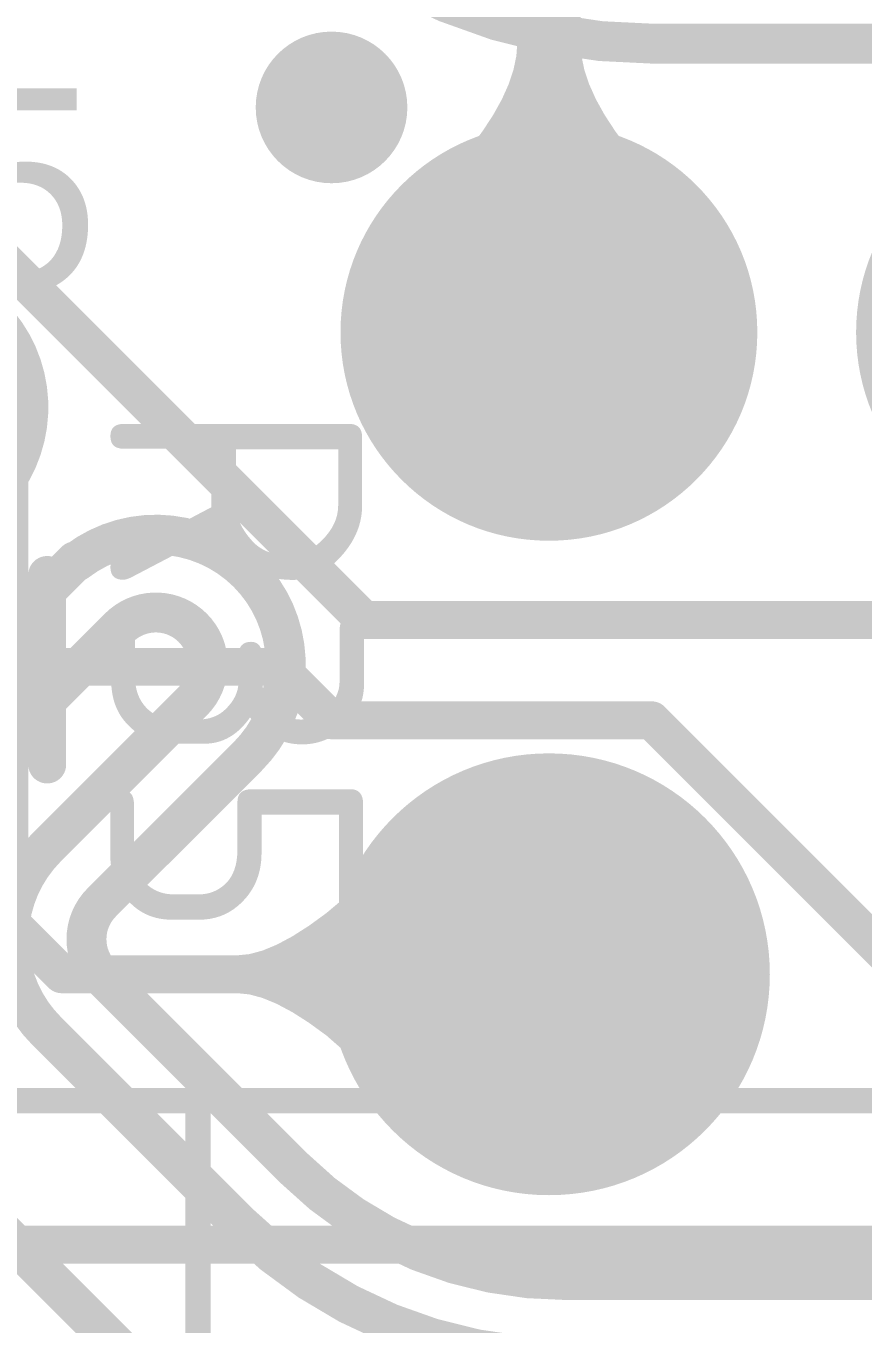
# Model space of a CAD drawing. Header units: inches. Extents: x -0.1 to 94.8, y -0.8 to 67.1.
# Drawn here: x 55.79 to 59.1, y 33.39 to 38.52 of the extents above; entities that cross this region are included whole.
import ezdxf

# ---------------------------------------------------------------- set-up
doc = ezdxf.new("R2010")
doc.units = ezdxf.units.IN
for name, color, linetype in [('Assembly Notes', 56, 'Continuous'), ('Board Layer Stack Bottom Solder', 6, 'Continuous'), ('Bottom Layer', 5, 'Continuous'), ('Layer 1', 76, 'Continuous'), ('Layer 2', 16, 'Continuous'), ('Mechanical 20', 56, 'Continuous'), ('Multi-Layer', 9, 'Continuous'), ('Pad Holes', 156, 'Continuous'), ('Top Layer', 1, 'Continuous'), ('Top Overlay', 2, 'Continuous'), ('Top Paste', 8, 'Continuous'), ('Top Solder', 216, 'Continuous'), ('Via Holes', 16, 'Continuous')]:
    doc.layers.add(name, color=color, linetype=linetype)
doc.styles.add('Arial', font='', dxfattribs={"height": 0.2})
doc.styles.add('GOST type B', font='', dxfattribs={"height": 0.2})
doc.styles.get('Arial').set_extended_font_data('Arial')
doc.styles.get('GOST type B').set_extended_font_data('GOST type B')

# ---------------------------------------------------------------- blocks, each defined once
blk = doc.blocks.new('JK00136NL_B_54')
at = {"layer": 'Mechanical 20'}
for points in [[(17.51000054, 10.24199882, 0.0999998, 0.0999998, 0), (17.51000054, -10.24199882, 0.0999998, 0.0999998, 0)], [(-17.51000054, -10.24199882, 0.0999998, 0.0999998, 0), (17.51000054, -10.24199882, 0.0999998, 0.0999998, 0)]]:
    blk.add_lwpolyline(points, format="xyseb", dxfattribs=at)
blk.add_lwpolyline([(17.48500186, -10.24199882, 0.0499999, 0.0499999, 1), (17.53499922, -10.24199882, 0.0499999, 0.0499999, 1)], format="xyseb", close=True, dxfattribs=at)
blk.add_lwpolyline([(17.48500186, -10.24199882, 0.0499999, 0.0499999, 1), (17.53499922, -10.24199882, 0.0499999, 0.0499999, 1)], format="xyseb", close=True, dxfattribs=at)
blk = doc.blocks.new('JK00136NL_B_55')
at = {"layer": 'Mechanical 20'}
blk.add_lwpolyline([(17.51000054, 10.24199882, 0.0999998, 0.0999998, 0), (17.51000054, -10.24199882, 0.0999998, 0.0999998, 0)], format="xyseb", dxfattribs=at)
blk = doc.blocks.new('JK00136NL_B_56')
at = {"layer": 'Board Layer Stack Bottom Solder'}
h = blk.add_hatch(color=6, dxfattribs=at)
edge = h.paths.add_edge_path()
edge.add_arc((12.200001, -4.07999946), 0.8245983, 0, 360)
h = blk.add_hatch(color=6, dxfattribs=at)
edge = h.paths.add_edge_path()
edge.add_arc((14.740001, -6.120000459999999), 0.8741003599999999, 0, 360)
h = blk.add_hatch(color=6, dxfattribs=at)
edge = h.paths.add_edge_path()
edge.add_arc((12.200001, -6.120000459999999), 0.8245983, 0, 360)
at = {"layer": 'Bottom Layer'}
h = blk.add_hatch(color=5, dxfattribs=at)
edge = h.paths.add_edge_path()
edge.add_arc((14.740001, -6.120000459999999), 0.77250036, 0, 360)
h = blk.add_hatch(color=5, dxfattribs=at)
edge = h.paths.add_edge_path()
edge.add_arc((12.200001, -6.120000459999999), 0.7229983, 0, 360)
at = {"layer": 'Layer 1'}
h = blk.add_hatch(color=76, dxfattribs=at)
edge = h.paths.add_edge_path()
edge.add_arc((14.740001, -6.120000459999999), 0.77250036, 0, 360)
h = blk.add_hatch(color=76, dxfattribs=at)
edge = h.paths.add_edge_path()
edge.add_arc((12.200001, -6.120000459999999), 0.7229983, 0, 360)
at = {"layer": 'Layer 2'}
h = blk.add_hatch(color=16, dxfattribs=at)
edge = h.paths.add_edge_path()
edge.add_arc((14.740001, -6.120000459999999), 0.77250036, 0, 360)
h = blk.add_hatch(color=16, dxfattribs=at)
edge = h.paths.add_edge_path()
edge.add_arc((12.200001, -6.120000459999999), 0.7229983, 0, 360)
at = {"layer": 'Multi-Layer'}
h = blk.add_hatch(color=9, dxfattribs=at)
edge = h.paths.add_edge_path()
edge.add_arc((14.740001, -6.120000459999999), 0.77250036, 0, 360)
h = blk.add_hatch(color=9, dxfattribs=at)
edge = h.paths.add_edge_path()
edge.add_arc((12.200001, -6.120000459999999), 0.7229983, 0, 360)
at = {"layer": 'Pad Holes'}
h = blk.add_hatch(color=7, dxfattribs=at)
edge = h.paths.add_edge_path()
edge.add_arc((14.740001, -6.120000459999999), 0.51500024, 0, 360)
h = blk.add_hatch(color=7, dxfattribs=at)
edge = h.paths.add_edge_path()
edge.add_arc((12.200001, -6.120000459999999), 0.44500038, 0, 360)
at = {"layer": 'Top Layer'}
h = blk.add_hatch(color=1, dxfattribs=at)
edge = h.paths.add_edge_path()
edge.add_arc((14.740001, -6.120000459999999), 0.77250036, 0, 360)
h = blk.add_hatch(color=1, dxfattribs=at)
edge = h.paths.add_edge_path()
edge.add_arc((12.200001, -6.120000459999999), 0.7229983, 0, 360)
at = {"layer": 'Top Solder'}
h = blk.add_hatch(color=216, dxfattribs=at)
edge = h.paths.add_edge_path()
edge.add_arc((12.200001, -4.07999946), 0.8245983, 0, 360)
h = blk.add_hatch(color=216, dxfattribs=at)
edge = h.paths.add_edge_path()
edge.add_arc((14.740001, -6.120000459999999), 0.8741003599999999, 0, 360)
h = blk.add_hatch(color=216, dxfattribs=at)
edge = h.paths.add_edge_path()
edge.add_arc((12.200001, -6.120000459999999), 0.8245983, 0, 360)
blk = doc.blocks.new('0402R_68')
at = {"layer": 'Top Layer'}
for points in [[(-0.9144990599999999, -0.30499939), (-0.9144990599999999, 0.3049993899999999), (-0.27949906, 0.30499939), (-0.2794990599999999, -0.3049993899999999)], [(0.27949906, -0.30499939), (0.2794990599999999, 0.3049993899999999), (0.9144990599999999, 0.30499939), (0.9144990599999999, -0.3049993899999999)]]:
    blk.add_hatch(color=1, dxfattribs=at).paths.add_polyline_path(points)
at = {"layer": 'Top Paste'}
for points in [[(-0.9144990599999999, -0.30499939), (-0.9144990599999999, 0.3049993899999999), (-0.27949906, 0.30499939), (-0.2794990599999999, -0.3049993899999999)], [(0.27949906, -0.30499939), (0.2794990599999999, 0.3049993899999999), (0.9144990599999999, 0.30499939), (0.9144990599999999, -0.3049993899999999)]]:
    blk.add_hatch(color=8, dxfattribs=at).paths.add_polyline_path(points)
at = {"layer": 'Top Solder'}
for points in [[(-1.01609906, -0.4065993900000001), (-1.01609906, 0.4065993899999999), (-0.1778990600000001, 0.4065993900000001), (-0.1778990599999999, -0.4065993899999999)], [(0.1778990600000001, -0.4065993900000001), (0.1778990599999999, 0.4065993899999999), (1.01609906, 0.4065993900000001), (1.01609906, -0.4065993899999999)]]:
    blk.add_hatch(color=216, dxfattribs=at).paths.add_polyline_path(points)
at = {"layer": 'Assembly Notes'}
for points in [[(-1.00000054, -0.3999992, 0.1499997, 0.1499997, 0), (-1.00000054, 0.3999992, 0.1499997, 0.1499997, 0)], [(1.00000054, 0.3999992, 0.1499997, 0.1499997, 0), (-1.00000054, 0.3999992, 0.1499997, 0.1499997, 0)], [(1.00000054, -0.3999992, 0.1499997, 0.1499997, 0), (1.00000054, 0.3999992, 0.1499997, 0.1499997, 0)], [(1.00000054, -0.3999992, 0.1499997, 0.1499997, 0), (-1.00000054, -0.3999992, 0.1499997, 0.1499997, 0)]]:
    blk.add_lwpolyline(points, format="xyseb", dxfattribs=at)
for points in [[(-1.0375011, 0.3999992, 0.07499858, 0.07499858, 1), (-0.96249998, 0.3999992, 0.07499858, 0.07499858, 1)], [(-1.0375011, 0.3999992, 0.07499858, 0.07499858, 1), (-0.96249998, 0.3999992, 0.07499858, 0.07499858, 1)], [(0.96249998, 0.3999992, 0.07499858, 0.07499858, 1), (1.0375011, 0.3999992, 0.07499858, 0.07499858, 1)], [(0.96249998, 0.3999992, 0.07499858, 0.07499858, 1), (1.0375011, 0.3999992, 0.07499858, 0.07499858, 1)], [(-1.0375011, -0.3999992, 0.07499858, 0.07499858, 1), (-0.96249998, -0.3999992, 0.07499858, 0.07499858, 1)], [(-1.0375011, -0.3999992, 0.07499858, 0.07499858, 1), (-0.96249998, -0.3999992, 0.07499858, 0.07499858, 1)], [(0.96249998, -0.3999992, 0.07499858, 0.07499858, 1), (1.0375011, -0.3999992, 0.07499858, 0.07499858, 1)], [(0.96249998, -0.3999992, 0.07499858, 0.07499858, 1), (1.0375011, -0.3999992, 0.07499858, 0.07499858, 1)]]:
    blk.add_lwpolyline(points, format="xyseb", close=True, dxfattribs=at)
at = {"layer": 'Top Overlay'}
for points in [[(0.37500052, 0.5499989, 0.1499997, 0.1499997, 0), (-0.37500052, 0.5499989, 0.1499997, 0.1499997, 0)], [(0.37500052, -0.5499989, 0.1499997, 0.1499997, 0), (-0.37500052, -0.5499989, 0.1499997, 0.1499997, 0)]]:
    blk.add_lwpolyline(points, format="xyseb", dxfattribs=at)
for points in [[(-0.41250108, 0.5499989, 0.07499858, 0.07499858, 1), (-0.33749996, 0.5499989, 0.07499858, 0.07499858, 1)], [(0.33749996, 0.5499989, 0.07499858, 0.07499858, 1), (0.41250108, 0.5499989, 0.07499858, 0.07499858, 1)], [(-0.41250108, -0.5499989, 0.07499858, 0.07499858, 1), (-0.33749996, -0.5499989, 0.07499858, 0.07499858, 1)], [(0.33749996, -0.5499989, 0.07499858, 0.07499858, 1), (0.41250108, -0.5499989, 0.07499858, 0.07499858, 1)]]:
    blk.add_lwpolyline(points, format="xyseb", close=True, dxfattribs=at)
at = {"layer": 'Assembly Notes', "style": 'GOST type B'}
blk.add_text('R35', height=1.00000054, dxfattribs=at).set_placement((-1.07499912, 0.8000009399999999))

msp = doc.modelspace()

# ---------------------------------------------------------------- hatches: boundary and pattern name
at = {"layer": 'Bottom Layer'}
h = msp.add_hatch(color=5, dxfattribs=at)
edge = h.paths.add_edge_path()
edge.add_arc((56.99994442, 38.1999744), 0.2999994, 0, 360)
at = {"layer": 'Layer 1'}
h = msp.add_hatch(color=76, dxfattribs=at)
edge = h.paths.add_edge_path()
edge.add_arc((56.99994442, 38.1999744), 0.2999994, 0, 360)
at = {"layer": 'Layer 2'}
h = msp.add_hatch(color=16, dxfattribs=at)
edge = h.paths.add_edge_path()
edge.add_arc((56.99994442, 38.1999744), 0.2999994, 0, 360)
msp.add_hatch(color=16, dxfattribs=at).paths.add_polyline_path([(57.98499705999999, 38.45590988), (57.9888096, 38.40353), (58.00024213999999, 38.34879554), (58.01929722, 38.29171411999999), (58.04597484, 38.23228066), (58.08027246, 38.1704977), (58.12219515999999, 38.1063627), (58.17173785999999, 38.0398782), (58.22890309999999, 37.9710442), (58.36609866, 37.82632516), (57.35389849999999, 37.82632516), (57.42630882, 37.89985815999999), (57.5482593, 38.0398782), (57.59780199999999, 38.1063627), (57.6397247, 38.1704977), (57.67402232, 38.23228066), (57.70069993999999, 38.29171411999999), (57.71975502, 38.34879554), (57.73118756, 38.40353), (57.7350001, 38.45590988)])
at = {"layer": 'Top Layer'}
h = msp.add_hatch(color=1, dxfattribs=at)
edge = h.paths.add_edge_path()
edge.add_arc((56.99994442, 38.1999744), 0.2999994, 0, 360)
msp.add_hatch(color=1, dxfattribs=at).paths.add_polyline_path([(56.62764646, 34.84499761999999), (56.67480155999999, 34.84965598), (56.72660232, 34.86362852), (56.78305128, 34.88691524), (56.84414589999999, 34.91951868), (56.90989125999999, 34.9614363), (56.98028228, 35.0126681), (57.13500638, 35.14307932), (57.219342, 35.2222562), (57.30832328, 35.3107498), (57.30832328, 34.22924828), (57.219342, 34.31774188), (56.98028228, 34.52732998), (56.90989125999999, 34.57856178), (56.84414589999999, 34.6204794), (56.78305128, 34.65308284), (56.72660232, 34.67636956), (56.67480155999999, 34.6903421), (56.62764646, 34.69500046)])
at = {"layer": 'Via Holes'}
h = msp.add_hatch(color=7, dxfattribs=at)
edge = h.paths.add_edge_path()
edge.add_arc((56.99994442, 38.1999744), 0.1499997, 0, 360)

# ---------------------------------------------------------------- linework, layer by layer
at = {"layer": 'Bottom Layer'}
for points in [[(58.27535208, 38.45200082, 0.1580007, 0.1580007, -0.1986702904370285), (56.75987124, 39.07890584, 0.1580007, 0.1580007, 0)], [(58.27535208, 38.45200336, 0.1580007, 0.1580007, 0), (64.59775752, 38.45200336, 0.1580007, 0.1580007, 0)], [(55.650003, 37.37721252, 0.1580007, 0.1580007, -0.4142145857993091), (55.650003, 36.65029246, 0.1580007, 0.1580007, 0)], [(55.99289792, 36.40407502, 0.1580007, 0.1580007, -0.3756614286967664), (56.66824835999999, 36.35896716, 0.1580007, 0.1580007, 0)], [(53.01781624, 36.4327567, 0.1580007, 0.1580007, 0), (56.51930022, 32.93127272, 0.1580007, 0.1580007, 0)], [(55.09771556, 35.51535188, 0.1580007, 0.1580007, 0), (55.9864387, 36.40407502, 0.1580007, 0.1580007, 0)], [(55.9864387, 36.40407502, 0.1580007, 0.1580007, 0), (55.99289792, 36.40407502, 0.1580007, 0.1580007, 0)], [(56.66824835999999, 36.35896716, 0.1580007, 0.1580007, -0.4142145857993091), (56.66824835999999, 35.6320471, 0.1580007, 0.1580007, 0)], [(56.15912568, 36.14116724, 0.1580007, 0.1580007, -0.4142161160012036), (56.45045352, 36.14116978, 0.1580007, 0.1580007, 0)], [(55.3155104, 35.29755703999999, 0.1580007, 0.1580007, 0), (56.15845766, 36.1405043, 0.1580007, 0.1580007, 0)], [(56.15912568, 36.14116724, 0.1580007, 0.1580007, -0.001527768005772593), (56.15845766, 36.1405043, 0.1580007, 0.1580007, 0)], [(56.45045352, 36.14116978, 0.1580007, 0.1580007, -0.4142135623730951), (56.45045097999999, 35.84984448, 0.1580007, 0.1580007, 0)], [(55.87288038, 35.27227134, 0.1580007, 0.1580007, 0), (56.45045097999999, 35.84984194, 0.1580007, 0.1580007, 0)], [(56.45045097999999, 35.84984194, 0.1580007, 0.1580007, 0), (56.45045097999999, 35.84984448, 0.1580007, 0.1580007, 0)], [(56.09067521999999, 35.0544765, 0.1580007, 0.1580007, 0), (56.66824582, 35.6320471, 0.1580007, 0.1580007, 0)], [(56.66824582, 35.6320471, 0.1580007, 0.1580007, 0), (56.66824835999999, 35.6320471, 0.1580007, 0.1580007, 0)], [(55.87370588, 34.54452832, 0.1580007, 0.1580007, -0.4148799684951575), (55.87288038, 35.27227134, 0.1580007, 0.1580007, 0)], [(56.09067521999999, 34.76314866, 0.1580007, 0.1580007, -0.4142135623730951), (56.09067521999999, 35.0544765, 0.1580007, 0.1580007, 0)], [(56.09067521999999, 34.76314866, 0.1580007, 0.1580007, 0), (56.45476136, 34.39906252, 0.1580007, 0.1580007, 0)], [(55.87370588, 34.54452578, 0.1580007, 0.1580007, 0), (56.23696652, 34.18126513999999, 0.1580007, 0.1580007, 0)], [(56.45476136, 34.39906252, 0.1580007, 0.1580007, 0), (56.57441314, 34.27941074, 0.1580007, 0.1580007, 0)], [(56.57441314, 34.27941328, 0.1580007, 0.1580007, 0), (56.84910144, 34.00472498, 0.1580007, 0.1580007, 0)], [(56.23696652, 34.18126768, 0.1580007, 0.1580007, 0), (56.23696906, 34.18126768, 0.1580007, 0.1580007, 0)], [(56.23696906, 34.18126768, 0.1580007, 0.1580007, 0), (56.35661829999999, 34.06161844, 0.1580007, 0.1580007, 0)], [(56.35661576, 34.0616159, 0.1580007, 0.1580007, 0), (56.35661829999999, 34.06161844, 0.1580007, 0.1580007, 0)], [(56.35661829999999, 34.0616159, 0.1580007, 0.1580007, 0), (56.63129643999999, 33.78693776, 0.1580007, 0.1580007, 0)], [(56.8490989, 34.00472244, 0.1580007, 0.1580007, 0), (56.84910398, 34.00472244, 0.1580007, 0.1580007, 0)], [(56.84910398, 34.00472244, 0.1580007, 0.1580007, 0), (56.85113344, 34.00269298, 0.1580007, 0.1580007, 0)], [(56.85232723999999, 34.00151696, 0.1580007, 0.1580007, -0.002651458589354275), (56.85113344, 34.00269298, 0.1580007, 0.1580007, 0)], [(57.92789532, 33.56000146, 0.1580007, 0.1580007, -0.1980057912230879), (56.85232723999999, 34.00151696, 0.1580007, 0.1580007, 0)], [(56.63129643999999, 33.78693776, 0.1580007, 0.1580007, 0), (56.63131422, 33.78693776, 0.1580007, 0.1580007, 0)], [(56.63135994, 33.7868895, 0.1580007, 0.1580007, -0.0001078780041023194), (56.63131168, 33.78693522, 0.1580007, 0.1580007, 0)], [(56.6313574, 33.78688696, 0.1580007, 0.1580007, 0), (56.63348084, 33.78476606, 0.1580007, 0.1580007, 0)], [(56.63615799999999, 33.78211938, 0.1580007, 0.1580007, -0.002019610605242755), (56.63348337999999, 33.7847686, 0.1580007, 0.1580007, 0)], [(57.92789532, 33.25200106, 0.1580007, 0.1580007, -0.1978345975849588), (56.63615799999999, 33.78211938, 0.1580007, 0.1580007, 0)], [(57.92789532, 33.55999892, 0.1580007, 0.1580007, 0), (62.66090083999999, 33.55999892, 0.1580007, 0.1580007, 0)]]:
    msp.add_lwpolyline(points, format="xyseb", dxfattribs=at)
for points in [[(58.23585254, 38.45200336, 0.07899908, 0.07899908, 1), (58.31485162, 38.45200336, 0.07899908, 0.07899908, 1)], [(58.23585254, 38.45200082, 0.07899908, 0.07899908, 1), (58.31485162, 38.45200082, 0.07899908, 0.07899908, 1)], [(55.94693916, 36.40407502, 0.07899908, 0.07899908, 1), (56.02593824, 36.40407502, 0.07899908, 0.07899908, 1)], [(55.94693916, 36.40407502, 0.07899908, 0.07899908, 1), (56.02593824, 36.40407502, 0.07899908, 0.07899908, 1)], [(55.95339838, 36.40407502, 0.07899908, 0.07899908, 1), (56.03239746, 36.40407502, 0.07899908, 0.07899908, 1)], [(55.95339838, 36.40407502, 0.07899908, 0.07899908, 1), (56.03239746, 36.40407502, 0.07899908, 0.07899908, 1)], [(56.62874881999999, 36.35896716, 0.07899908, 0.07899908, 1), (56.70774789999999, 36.35896716, 0.07899908, 0.07899908, 1)], [(56.62874881999999, 36.35896716, 0.07899908, 0.07899908, 1), (56.70774789999999, 36.35896716, 0.07899908, 0.07899908, 1)], [(56.11895812, 36.1405043, 0.07899908, 0.07899908, 1), (56.1979572, 36.1405043, 0.07899908, 0.07899908, 1)], [(56.11895812, 36.1405043, 0.07899908, 0.07899908, 1), (56.1979572, 36.1405043, 0.07899908, 0.07899908, 1)], [(56.11962614, 36.14116724, 0.07899908, 0.07899908, 1), (56.19862521999999, 36.14116724, 0.07899908, 0.07899908, 1)], [(56.11962614, 36.14116724, 0.07899908, 0.07899908, 1), (56.19862521999999, 36.14116724, 0.07899908, 0.07899908, 1)], [(56.41095398, 36.14116978, 0.07899908, 0.07899908, 1), (56.48995306, 36.14116978, 0.07899908, 0.07899908, 1)], [(56.41095398, 36.14116978, 0.07899908, 0.07899908, 1), (56.48995306, 36.14116978, 0.07899908, 0.07899908, 1)], [(56.41095144000001, 35.84984448, 0.07899908, 0.07899908, 1), (56.48995051999999, 35.84984448, 0.07899908, 0.07899908, 1)], [(56.41095144000001, 35.84984448, 0.07899908, 0.07899908, 1), (56.48995051999999, 35.84984448, 0.07899908, 0.07899908, 1)], [(56.41095144000001, 35.84984194, 0.07899908, 0.07899908, 1), (56.48995051999999, 35.84984194, 0.07899908, 0.07899908, 1)], [(56.41095144000001, 35.84984194, 0.07899908, 0.07899908, 1), (56.48995051999999, 35.84984194, 0.07899908, 0.07899908, 1)], [(56.62874627999999, 35.6320471, 0.07899908, 0.07899908, 1), (56.70774536, 35.6320471, 0.07899908, 0.07899908, 1)], [(56.62874627999999, 35.6320471, 0.07899908, 0.07899908, 1), (56.70774536, 35.6320471, 0.07899908, 0.07899908, 1)], [(56.62874881999999, 35.6320471, 0.07899908, 0.07899908, 1), (56.70774789999999, 35.6320471, 0.07899908, 0.07899908, 1)], [(56.62874881999999, 35.6320471, 0.07899908, 0.07899908, 1), (56.70774789999999, 35.6320471, 0.07899908, 0.07899908, 1)], [(55.83338084, 35.27227134, 0.07899908, 0.07899908, 1), (55.91237992, 35.27227134, 0.07899908, 0.07899908, 1)], [(55.83338084, 35.27227134, 0.07899908, 0.07899908, 1), (55.91237992, 35.27227134, 0.07899908, 0.07899908, 1)], [(56.05117567999999, 35.0544765, 0.07899908, 0.07899908, 1), (56.13017476, 35.0544765, 0.07899908, 0.07899908, 1)], [(56.05117567999999, 35.0544765, 0.07899908, 0.07899908, 1), (56.13017476, 35.0544765, 0.07899908, 0.07899908, 1)], [(56.05117567999999, 34.76314866, 0.07899908, 0.07899908, 1), (56.13017476, 34.76314866, 0.07899908, 0.07899908, 1)], [(56.05117567999999, 34.76314866, 0.07899908, 0.07899908, 1), (56.13017476, 34.76314866, 0.07899908, 0.07899908, 1)], [(55.83420633999999, 34.54452832, 0.07899908, 0.07899908, 1), (55.91320541999999, 34.54452832, 0.07899908, 0.07899908, 1)], [(55.83420633999999, 34.54452578, 0.07899908, 0.07899908, 1), (55.91320541999999, 34.54452578, 0.07899908, 0.07899908, 1)], [(56.41526182, 34.39906252, 0.07899908, 0.07899908, 1), (56.4942609, 34.39906252, 0.07899908, 0.07899908, 1)], [(56.41526182, 34.39906252, 0.07899908, 0.07899908, 1), (56.4942609, 34.39906252, 0.07899908, 0.07899908, 1)], [(56.5349136, 34.27941328, 0.07899908, 0.07899908, 1), (56.61391268, 34.27941328, 0.07899908, 0.07899908, 1)], [(56.5349136, 34.27941074, 0.07899908, 0.07899908, 1), (56.61391268, 34.27941074, 0.07899908, 0.07899908, 1)], [(56.19746697999999, 34.18126768, 0.07899908, 0.07899908, 1), (56.27646606, 34.18126768, 0.07899908, 0.07899908, 1)], [(56.19746697999999, 34.18126513999999, 0.07899908, 0.07899908, 1), (56.27646606, 34.18126513999999, 0.07899908, 0.07899908, 1)], [(56.19746952, 34.18126768, 0.07899908, 0.07899908, 1), (56.2764686, 34.18126768, 0.07899908, 0.07899908, 1)], [(56.19746952, 34.18126768, 0.07899908, 0.07899908, 1), (56.2764686, 34.18126768, 0.07899908, 0.07899908, 1)], [(56.31711622, 34.0616159, 0.07899908, 0.07899908, 1), (56.3961153, 34.0616159, 0.07899908, 0.07899908, 1)], [(56.31711876, 34.06161844, 0.07899908, 0.07899908, 1), (56.39611784, 34.06161844, 0.07899908, 0.07899908, 1)], [(56.31711876, 34.06161844, 0.07899908, 0.07899908, 1), (56.39611784, 34.06161844, 0.07899908, 0.07899908, 1)], [(56.31711876, 34.0616159, 0.07899908, 0.07899908, 1), (56.39611784, 34.0616159, 0.07899908, 0.07899908, 1)], [(56.80959936, 34.00472244, 0.07899908, 0.07899908, 1), (56.88859844, 34.00472244, 0.07899908, 0.07899908, 1)], [(56.8096019, 34.00472498, 0.07899908, 0.07899908, 1), (56.88860098, 34.00472498, 0.07899908, 0.07899908, 1)], [(56.80960444, 34.00472244, 0.07899908, 0.07899908, 1), (56.88860351999999, 34.00472244, 0.07899908, 0.07899908, 1)], [(56.80960444, 34.00472244, 0.07899908, 0.07899908, 1), (56.88860351999999, 34.00472244, 0.07899908, 0.07899908, 1)], [(56.8116339, 34.00269298, 0.07899908, 0.07899908, 1), (56.89063298, 34.00269298, 0.07899908, 0.07899908, 1)], [(56.8116339, 34.00269298, 0.07899908, 0.07899908, 1), (56.89063298, 34.00269298, 0.07899908, 0.07899908, 1)], [(56.81282769999999, 34.00151696, 0.07899908, 0.07899908, 1), (56.89182678, 34.00151696, 0.07899908, 0.07899908, 1)], [(56.81282769999999, 34.00151696, 0.07899908, 0.07899908, 1), (56.89182678, 34.00151696, 0.07899908, 0.07899908, 1)], [(56.5917969, 33.78693776, 0.07899908, 0.07899908, 1), (56.67079597999999, 33.78693776, 0.07899908, 0.07899908, 1)], [(56.5917969, 33.78693776, 0.07899908, 0.07899908, 1), (56.67079597999999, 33.78693776, 0.07899908, 0.07899908, 1)], [(56.59181213999999, 33.78693522, 0.07899908, 0.07899908, 1), (56.67081122, 33.78693522, 0.07899908, 0.07899908, 1)], [(56.59181468, 33.78693776, 0.07899908, 0.07899908, 1), (56.67081376, 33.78693776, 0.07899908, 0.07899908, 1)], [(56.59185786, 33.78688696, 0.07899908, 0.07899908, 1), (56.67085694, 33.78688696, 0.07899908, 0.07899908, 1)], [(56.59186039999999, 33.7868895, 0.07899908, 0.07899908, 1), (56.67085948, 33.7868895, 0.07899908, 0.07899908, 1)], [(56.5939813, 33.78476606, 0.07899908, 0.07899908, 1), (56.67298038, 33.78476606, 0.07899908, 0.07899908, 1)], [(56.59398383999999, 33.7847686, 0.07899908, 0.07899908, 1), (56.67298292, 33.7847686, 0.07899908, 0.07899908, 1)], [(56.59665846, 33.78211938, 0.07899908, 0.07899908, 1), (56.67565754, 33.78211938, 0.07899908, 0.07899908, 1)], [(56.59665846, 33.78211938, 0.07899908, 0.07899908, 1), (56.67565754, 33.78211938, 0.07899908, 0.07899908, 1)], [(57.88839578, 33.56000146, 0.07899908, 0.07899908, 1), (57.96739486, 33.56000146, 0.07899908, 0.07899908, 1)], [(57.88839578, 33.55999892, 0.07899908, 0.07899908, 1), (57.96739486, 33.55999892, 0.07899908, 0.07899908, 1)]]:
    msp.add_lwpolyline(points, format="xyseb", close=True, dxfattribs=at)
at = {"layer": 'Layer 2'}
msp.add_lwpolyline([(57.85999858, 37.30999904, 0.2499995, 0.2499995, 0), (57.85999858, 38.82999854, 0.2499995, 0.2499995, 0)], format="xyseb", dxfattribs=at)
msp.add_lwpolyline([(57.79749934, 37.30999904, 0.12499848, 0.12499848, 1), (57.92249782, 37.30999904, 0.12499848, 0.12499848, 1)], format="xyseb", close=True, dxfattribs=at)
at = {"layer": 'Top Layer'}
for points in [[(54.10000101999999, 39.20000034, 0.1499997, 0.1499997, 0), (57.12868431999999, 36.17131704, 0.1499997, 0.1499997, 0)], [(57.12868431999999, 36.17131704, 0.1499997, 0.1499997, 0), (60.7737418, 36.17131704, 0.1499997, 0.1499997, 0)], [(54.6135052, 35.98649394, 0.1499997, 0.1499997, 0), (56.78850720000001, 35.98649394, 0.1499997, 0.1499997, 0)], [(56.78850720000001, 35.98649394, 0.1499997, 0.1499997, 0), (57.0000003, 35.77500084, 0.1499997, 0.1499997, 0)], [(57.0000003, 35.77500084, 0.1499997, 0.1499997, 0), (58.26567468, 35.77500084, 0.1499997, 0.1499997, 0)], [(58.26567468, 35.77500084, 0.1499997, 0.1499997, 0), (59.27067648, 34.76999903999999, 0.1499997, 0.1499997, 0)], [(55.56749872, 35.1355025, 0.1499997, 0.1499997, 0), (55.93300218, 34.76999903999999, 0.1499997, 0.1499997, 0)], [(55.93300218, 34.76999903999999, 0.1499997, 0.1499997, 0), (57.85999858, 34.76999903999999, 0.1499997, 0.1499997, 0)], [(53.75000171999999, 33.70000118, 0.1499997, 0.1499997, 0), (63.20300287999999, 33.70000118, 0.1499997, 0.1499997, 0)]]:
    msp.add_lwpolyline(points, format="xyseb", dxfattribs=at)
for points in [[(57.09118375999999, 36.17131704, 0.07499858, 0.07499858, 1), (57.16618488, 36.17131704, 0.07499858, 0.07499858, 1)], [(57.09118375999999, 36.17131704, 0.07499858, 0.07499858, 1), (57.16618488, 36.17131704, 0.07499858, 0.07499858, 1)], [(56.75100664, 35.98649394, 0.07499858, 0.07499858, 1), (56.82600775999999, 35.98649394, 0.07499858, 0.07499858, 1)], [(56.75100664, 35.98649394, 0.07499858, 0.07499858, 1), (56.82600775999999, 35.98649394, 0.07499858, 0.07499858, 1)], [(56.96249974, 35.77500084, 0.07499858, 0.07499858, 1), (57.03750086, 35.77500084, 0.07499858, 0.07499858, 1)], [(56.96249974, 35.77500084, 0.07499858, 0.07499858, 1), (57.03750086, 35.77500084, 0.07499858, 0.07499858, 1)], [(58.22817412, 35.77500084, 0.07499858, 0.07499858, 1), (58.30317523999999, 35.77500084, 0.07499858, 0.07499858, 1)], [(58.22817412, 35.77500084, 0.07499858, 0.07499858, 1), (58.30317523999999, 35.77500084, 0.07499858, 0.07499858, 1)], [(55.89550162, 34.76999903999999, 0.07499858, 0.07499858, 1), (55.97050274, 34.76999903999999, 0.07499858, 0.07499858, 1)], [(55.89550162, 34.76999903999999, 0.07499858, 0.07499858, 1), (55.97050274, 34.76999903999999, 0.07499858, 0.07499858, 1)], [(57.82249802, 34.76999903999999, 0.07499858, 0.07499858, 1), (57.89749914, 34.76999903999999, 0.07499858, 0.07499858, 1)]]:
    msp.add_lwpolyline(points, format="xyseb", close=True, dxfattribs=at)

# ---------------------------------------------------------------- block references
for name, p, rotation in [('JK00136NL_B_56', (63.97999904, 49.51000004), 270), ('0402R_68', (55.32499983999999, 35.97500044), 270), ('JK00136NL_B_54', (46.23000152, 16.7599995), 90), ('JK00136NL_B_55', (65.98000012, 16.7599995), 90)]:
    msp.add_blockref(name, p, dxfattribs=dict(rotation=rotation))

# ---------------------------------------------------------------- texts
at = {"layer": 'Top Overlay', "style": 'Arial'}
msp.add_text('R35', height=0.8000009399999999, dxfattribs=at).set_placement((54.03367653999999, 37.47512952))

doc.saveas('drawing.dxf')
